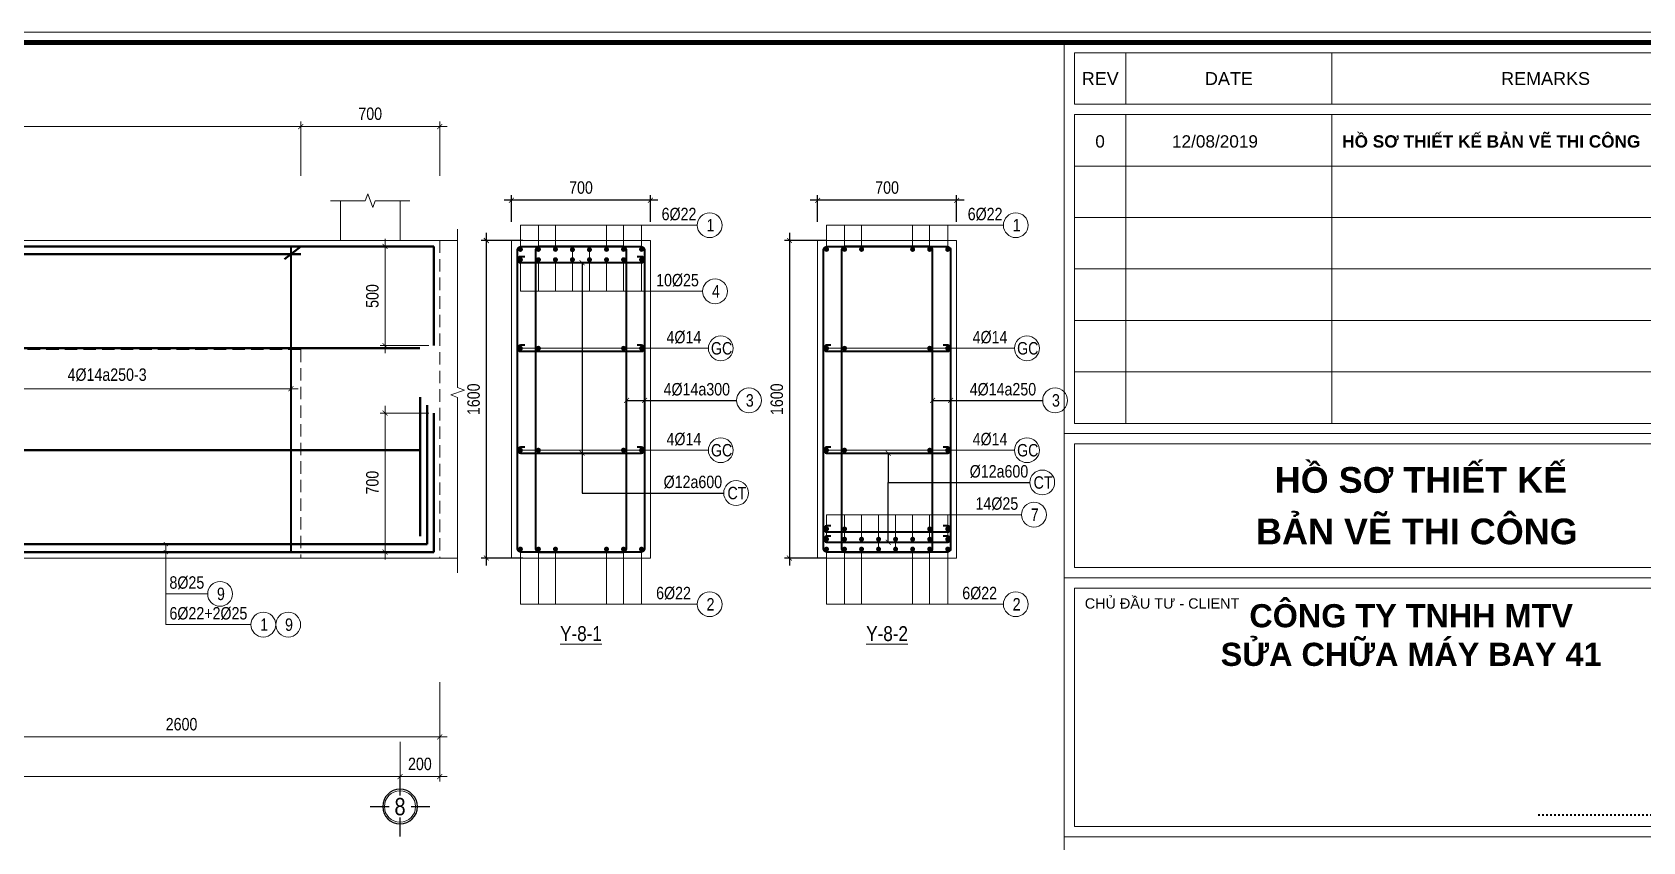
# Model space of a CAD drawing. Header units: millimetres. Extents: x 3014920 to 3563667, y -1638653 to -1356471.
# Drawn here: x 3140226 to 3148336, y -1610142 to -1606064 of the extents above; entities that cross this region are included whole.
import ezdxf
from ezdxf.enums import TextEntityAlignment as Align
from ezdxf.xclip import XClip

# ---------------------------------------------------------------- set-up
doc = ezdxf.new("R2010")
doc.units = ezdxf.units.MM
doc.header["$MEASUREMENT"] = 0
doc.header["$XCLIPFRAME"] = 0
doc.header["$PDMODE"] = 2
doc.linetypes.add('HIDDEN', pattern=[0.375, 0.25, -0.125])
doc.layers.get('0').update_dxf_attribs({"lineweight": 9})
doc.layers.get('Defpoints').update_dxf_attribs({"color": 10, "lineweight": 0})
for name, color, linetype, lineweight in [('2', 2, 'Continuous', 20), ('CDAI', 21, 'Continuous', 40), ('CTHEP', 50, 'Continuous', 50), ('DBAO', 90, 'Continuous', 13), ('DGIONG', 130, 'Continuous', 13), ('KTH', 154, 'Continuous', 9), ('Net khuat', 8, 'HIDDEN', 13), ('TEXT', 7, 'Continuous', 15)]:
    doc.layers.add(name, color=color, linetype=linetype, lineweight=lineweight)
doc.layers.add('8', color=8, linetype='Continuous')
doc.layers.add('CHG_XX_Khung ten$0$TKTC', color=1, linetype='Continuous')
doc.styles.add('CHG_XX_Khung ten$0$A1 BORDER$0$ARIAL', font='arial.ttf')
doc.styles.add('CHG_XX_Khung ten$0$A1 BORDER$0$Title Block DD$0$ARIAL', font='arial.ttf')
doc.styles.add('CHG_XX_Khung ten$0$A1 BORDER$0$Title Block DD$0$Arial - Bold', font='arialbd.ttf', dxfattribs={"height": 2.5})
doc.styles.add('CHG_XX_Khung ten$0$arial', font='arial.ttf')
doc.styles.add('CHG_XX_Khung ten$0$Arial - Bold', font='arialbd.ttf')
doc.styles.add('CHG_XX_Khung ten$0$ArialB', font='arialbd.ttf')
doc.styles.add('HELVECONDENSE', font='VHELVCN_0.TTF')
doc.styles.add('Star-HelCon', font='VHELVCN_0.TTF')
doc.styles.add('TTP-HelCon', font='VHELVCN_0.TTF')
doc.styles.add('VNI-HELVE-CONDENSE', font='VHELVCN_0.TTF')
doc.dimstyles.new('kc-25', dxfattribs={"dimtxt": 62.5, "dimasz": 20, "dimexe": 20, "dimexo": 50, "dimgap": 25, "dimtad": 3, "dimdec": 0, "dimzin": 0, "dimdsep": 46, "dimtxsty": 'VNI-HELVE-CONDENSE', "dimblk": 'DIM', "dimcen": 2.5, "dimclrd": 256, "dimclre": 154, "dimclrt": 7, "dimaunit": 1, "dimadec": 0, "dimazin": 0, "dimtfac": 1, "dimtdec": 0, "dimtix": 1, "dimtmove": 0, "dimatfit": 3, "dimldrblk": 'DOT', "dimfxl": 1, "dimtolj": 1, "dimtzin": 0, "dimarcsym": 0})
doc.dimstyles.new('TTP-25', dxfattribs={"dimscale": 25, "dimtxt": 2.5, "dimasz": 1, "dimexe": 1, "dimexo": 1, "dimgap": 0.09, "dimtad": 0, "dimdec": 4, "dimrnd": 1, "dimzin": 9, "dimdsep": 46, "dimtxsty": 'TTP-HelCon', "dimblk": 'ARCHTICK', "dimcen": 0.09, "dimdle": 1.5, "dimclrd": 256, "dimclre": 256, "dimclrt": 7, "dimadec": 0, "dimazin": 0, "dimtfac": 1, "dimtdec": 4, "dimtmove": 0, "dimatfit": 3, "dimldrblk": 'ARCHTICK', "dimfxl": 1, "dimtvp": 1, "dimtolj": 1, "dimtzin": 0, "dimarcsym": 0})

# ---------------------------------------------------------------- blocks, each defined once
blk = doc.blocks.new('_ArchTick')
at = {"color": 0, "linetype": 'ByBlock', "const_width": 0.15}
blk.add_lwpolyline([(-0.5, -0.5), (0.5, 0.5)], dxfattribs=at)
blk = doc.blocks.new('*D51')
at = {"layer": 'Defpoints', "color": 0, "ltscale": 500, "transparency": 16777216}
for p in [(3144248, -1607112.9), (3144039.8, -1608712.9), (3144248, -1608712.9)]:
    blk.add_point(p, dxfattribs=at)
at = {"layer": 'KTH', "lineweight": -2, "ltscale": 500, "transparency": 16777216}
for p, q in [((3144223, -1607112.9), (3144014.8, -1607112.9)), ((3144039.8, -1607075.4), (3144039.8, -1608750.4)), ((3144223, -1608712.9), (3144014.8, -1608712.9))]:
    blk.add_line(p, q, dxfattribs=at)
at = {"layer": 'KTH', "lineweight": -2, "ltscale": 500, "transparency": 16777216, "xscale": 25, "yscale": 25, "zscale": 25}
for p, rotation in [((3144039.8, -1607112.9), 90), ((3144039.8, -1608712.9), 270)]:
    blk.add_blockref('_ArchTick', p, dxfattribs=dict(at, rotation=rotation))
at = {"layer": 'KTH', "color": 7, "ltscale": 500, "transparency": 16777216, "insert": (3143976, -1607912.9), "char_height": 62.5, "attachment_point": 5, "rotation": 90, "style": 'TTP-HelCon'}
blk.add_mtext('\\A1;1600', dxfattribs=at)
blk = doc.blocks.new('*D52')
at = {"layer": 'Defpoints', "color": 0, "ltscale": 500, "transparency": 16777216}
for p in [(3144181, -1606910.6), (3144181, -1607043.8), (3144881, -1607043.8)]:
    blk.add_point(p, dxfattribs=at)
at = {"layer": 'KTH', "lineweight": -2, "ltscale": 500, "transparency": 16777216}
for p, q in [((3144918.5, -1606910.6), (3144143.5, -1606910.6)), ((3144181, -1607018.8), (3144181, -1606885.6)), ((3144881, -1607018.8), (3144881, -1606885.6))]:
    blk.add_line(p, q, dxfattribs=at)
at = {"layer": 'KTH', "lineweight": -2, "ltscale": 500, "transparency": 16777216, "xscale": 25, "yscale": 25, "zscale": 25, "rotation": 180}
blk.add_blockref('_ArchTick', (3144181, -1606910.6), dxfattribs=at)
at = {"layer": 'KTH', "lineweight": -2, "ltscale": 500, "transparency": 16777216, "xscale": 25, "yscale": 25, "zscale": 25}
blk.add_blockref('_ArchTick', (3144881, -1606910.6), dxfattribs=at)
at = {"layer": 'KTH', "color": 7, "ltscale": 500, "transparency": 16777216, "insert": (3144531, -1606846.8), "char_height": 62.5, "attachment_point": 5, "style": 'TTP-HelCon'}
blk.add_mtext('\\A1;700', dxfattribs=at)
blk = doc.blocks.new('*D53')
at = {"layer": 'Defpoints', "color": 0, "ltscale": 500, "transparency": 16777216}
for p in [(3142721.1, -1607112.9), (3142512.8, -1608712.9), (3142721.1, -1608712.9)]:
    blk.add_point(p, dxfattribs=at)
at = {"layer": 'KTH', "lineweight": -2, "ltscale": 500, "transparency": 16777216}
for p, q in [((3142696.1, -1607112.9), (3142487.8, -1607112.9)), ((3142512.8, -1607075.4), (3142512.8, -1608750.4)), ((3142696.1, -1608712.9), (3142487.8, -1608712.9))]:
    blk.add_line(p, q, dxfattribs=at)
at = {"layer": 'KTH', "lineweight": -2, "ltscale": 500, "transparency": 16777216, "xscale": 25, "yscale": 25, "zscale": 25}
for p, rotation in [((3142512.8, -1607112.9), 90), ((3142512.8, -1608712.9), 270)]:
    blk.add_blockref('_ArchTick', p, dxfattribs=dict(at, rotation=rotation))
at = {"layer": 'KTH', "color": 7, "ltscale": 500, "transparency": 16777216, "insert": (3142449, -1607912.9), "char_height": 62.5, "attachment_point": 5, "rotation": 90, "style": 'TTP-HelCon'}
blk.add_mtext('\\A1;1600', dxfattribs=at)
blk = doc.blocks.new('*D54')
at = {"layer": 'Defpoints', "color": 0, "ltscale": 500, "transparency": 16777216}
for p in [(3142639.6, -1606910.6), (3142639.6, -1607043.8), (3143339.6, -1607043.8)]:
    blk.add_point(p, dxfattribs=at)
at = {"layer": 'KTH', "lineweight": -2, "ltscale": 500, "transparency": 16777216}
for p, q in [((3143377.1, -1606910.6), (3142602.1, -1606910.6)), ((3142639.6, -1607018.8), (3142639.6, -1606885.6)), ((3143339.6, -1607018.8), (3143339.6, -1606885.6))]:
    blk.add_line(p, q, dxfattribs=at)
at = {"layer": 'KTH', "lineweight": -2, "ltscale": 500, "transparency": 16777216, "xscale": 25, "yscale": 25, "zscale": 25, "rotation": 180}
blk.add_blockref('_ArchTick', (3142639.6, -1606910.6), dxfattribs=at)
at = {"layer": 'KTH', "lineweight": -2, "ltscale": 500, "transparency": 16777216, "xscale": 25, "yscale": 25, "zscale": 25}
blk.add_blockref('_ArchTick', (3143339.6, -1606910.6), dxfattribs=at)
at = {"layer": 'KTH', "color": 7, "ltscale": 500, "transparency": 16777216, "insert": (3142989.6, -1606846.8), "char_height": 62.5, "attachment_point": 5, "style": 'TTP-HelCon'}
blk.add_mtext('\\A1;700', dxfattribs=at)
blk = doc.blocks.new('2Y-7')
at = {"layer": 'CTHEP'}
for p, q in [((43821.41112, -489.99789), (53.4545, -489.99789)), ((43821.41112, -949.99789), (53.4545, -949.99789)), ((43821.41112, -1409.99789), (53.4545, -1409.99789))]:
    blk.add_line(p, q, dxfattribs=at)
for points in [[(30, -529.99859), (30, -30), (43870.00002, -30)], [(30, -1870), (35469.73058, -1870)]]:
    blk.add_lwpolyline(points, dxfattribs=at)
at = {"layer": 'DBAO', "linetype": 'Continuous', "flags": 128}
for points in [[(0, -2000), (34299.99999, -2000), (34299.99999, -2750), (43900.00002, -2750), (43900.00002, 0)], [(0, -1900), (34399.99999, -1900)]]:
    blk.add_lwpolyline(points, dxfattribs=at)
blk = doc.blocks.new('*D2721')
at = {"layer": 'Defpoints', "color": 0, "transparency": 16777216}
for p in [(5950, -2170), (13350, -2471), (5950, -2671)]:
    blk.add_point(p, dxfattribs=at)
at = {"layer": 'KTH', "lineweight": -2, "transparency": 16777216}
for p, q in [((5950, -2195), (5950, -2696)), ((13350, -2496), (13350, -2696)), ((13387.5, -2671), (5912.5, -2671))]:
    blk.add_line(p, q, dxfattribs=at)
at = {"layer": 'KTH', "lineweight": -2, "transparency": 16777216, "xscale": 25, "yscale": 25, "zscale": 25, "rotation": 180}
blk.add_blockref('_ArchTick', (5950, -2671), dxfattribs=at)
at = {"layer": 'KTH', "lineweight": -2, "transparency": 16777216, "xscale": 25, "yscale": 25, "zscale": 25}
blk.add_blockref('_ArchTick', (13350, -2671), dxfattribs=at)
at = {"layer": 'KTH', "color": 7, "transparency": 16777216, "insert": (9650, -2607.2), "char_height": 62.5, "attachment_point": 5, "style": 'TTP-HelCon'}
blk.add_mtext('\\A1;7400', dxfattribs=at)
blk = doc.blocks.new('*D2722')
at = {"layer": 'Defpoints', "color": 0, "transparency": 16777216}
for p in [(10950, -2170), (13550, -2170), (10950, -2471)]:
    blk.add_point(p, dxfattribs=at)
at = {"layer": 'KTH', "lineweight": -2, "transparency": 16777216}
for p, q in [((10950, -2195), (10950, -2496)), ((13550, -2195), (13550, -2496)), ((13587.5, -2471), (10912.5, -2471))]:
    blk.add_line(p, q, dxfattribs=at)
at = {"layer": 'KTH', "lineweight": -2, "transparency": 16777216, "xscale": 25, "yscale": 25, "zscale": 25, "rotation": 180}
blk.add_blockref('_ArchTick', (10950, -2471), dxfattribs=at)
at = {"layer": 'KTH', "lineweight": -2, "transparency": 16777216, "xscale": 25, "yscale": 25, "zscale": 25}
blk.add_blockref('_ArchTick', (13550, -2471), dxfattribs=at)
at = {"layer": 'KTH', "color": 7, "transparency": 16777216, "insert": (12250, -2407.2), "char_height": 62.5, "attachment_point": 5, "style": 'TTP-HelCon'}
blk.add_mtext('\\A1;2600', dxfattribs=at)
blk = doc.blocks.new('*D2723')
at = {"layer": 'Defpoints', "color": 0, "transparency": 16777216}
for p in [(12850, 604), (8700, 330), (12850, 330)]:
    blk.add_point(p, dxfattribs=at)
at = {"layer": 'KTH', "lineweight": -2, "transparency": 16777216}
for p, q in [((8662.5, 604), (12887.5, 604)), ((8700, 355), (8700, 629)), ((12850, 355), (12850, 629))]:
    blk.add_line(p, q, dxfattribs=at)
at = {"layer": 'KTH', "lineweight": -2, "transparency": 16777216, "xscale": 25, "yscale": 25, "zscale": 25, "rotation": 180}
blk.add_blockref('_ArchTick', (8700, 604), dxfattribs=at)
at = {"layer": 'KTH', "lineweight": -2, "transparency": 16777216, "xscale": 25, "yscale": 25, "zscale": 25}
blk.add_blockref('_ArchTick', (12850, 604), dxfattribs=at)
at = {"layer": 'KTH', "color": 7, "transparency": 16777216, "insert": (10775, 667.8), "char_height": 62.5, "attachment_point": 5, "style": 'TTP-HelCon'}
blk.add_mtext('\\A1;4150', dxfattribs=at)
blk = doc.blocks.new('*D2732')
at = {"layer": 'Defpoints', "color": 0, "transparency": 16777216}
for p in [(10950, -520), (12800, -520), (12800, -717.1)]:
    blk.add_point(p, dxfattribs=at)
at = {"layer": 'KTH', "lineweight": -2, "transparency": 16777216}
for p, q in [((10950, -545), (10950, -742.1)), ((12800, -545), (12800, -742.1)), ((10912.5, -717.1), (12837.5, -717.1))]:
    blk.add_line(p, q, dxfattribs=at)
at = {"layer": 'KTH', "lineweight": -2, "transparency": 16777216, "xscale": 25, "yscale": 25, "zscale": 25, "rotation": 180}
blk.add_blockref('_ArchTick', (10950, -717.1), dxfattribs=at)
at = {"layer": 'KTH', "lineweight": -2, "transparency": 16777216, "xscale": 25, "yscale": 25, "zscale": 25}
blk.add_blockref('_ArchTick', (12800, -717.1), dxfattribs=at)
at = {"layer": 'KTH', "color": 7, "transparency": 16777216, "insert": (11875, -647.2), "char_height": 62.5, "attachment_point": 5, "style": 'TTP-HelCon'}
blk.add_mtext('\\A1;4Þ14a250-3', dxfattribs=at)
blk = doc.blocks.new('DIM')
h = blk.add_hatch(color=1)
h.paths.add_polyline_path([(0.49, 0.29, 1), (0.29, 0.49), (-0.19, 0), (0.19, 0)])
h.paths.add_polyline_path([(0.19, 0), (-0.19, 0), (-0.49, -0.29, 1), (-0.29, -0.49)])
at = {"color": 9}
for p, q in [((-0.19, 0), (-1.5, 0)), ((0.19, 0), (1.5, 0))]:
    blk.add_line(p, q, dxfattribs=at)
at = {"color": 1}
for p, q in [((-0.49, -0.29), (0.29, 0.49)), ((-0.29, -0.49), (0.49, 0.29)), ((-0.19, 0), (0.19, 0))]:
    blk.add_line(p, q, dxfattribs=at)
blk.add_arc((-0.39, -0.39), 0.138, 135, 315, dxfattribs=at)
blk = doc.blocks.new('*D2733')
at = {"layer": 'Defpoints', "color": 0, "transparency": 16777216}
for p in [(12850, 604), (12850, 330), (13550, 330)]:
    blk.add_point(p, dxfattribs=at)
at = {"layer": 'KTH', "lineweight": -2, "transparency": 16777216}
for p, q in [((13587.5, 604), (12812.5, 604)), ((12850, 355), (12850, 629)), ((13550, 355), (13550, 629))]:
    blk.add_line(p, q, dxfattribs=at)
at = {"layer": 'KTH', "lineweight": -2, "transparency": 16777216, "xscale": 25, "yscale": 25, "zscale": 25, "rotation": 180}
blk.add_blockref('_ArchTick', (12850, 604), dxfattribs=at)
at = {"layer": 'KTH', "lineweight": -2, "transparency": 16777216, "xscale": 25, "yscale": 25, "zscale": 25}
blk.add_blockref('_ArchTick', (13550, 604), dxfattribs=at)
at = {"layer": 'KTH', "color": 7, "transparency": 16777216, "insert": (13200, 667.8), "char_height": 62.5, "attachment_point": 5, "style": 'TTP-HelCon'}
blk.add_mtext('\\A1;700', dxfattribs=at)
blk = doc.blocks.new('*D2735')
at = {"layer": 'Defpoints', "color": 0, "transparency": 16777216}
for p in [(13550, -2170), (13350, -2471), (13550, -2671)]:
    blk.add_point(p, dxfattribs=at)
at = {"layer": 'KTH', "lineweight": -2, "transparency": 16777216}
for p, q in [((13550, -2195), (13550, -2696)), ((13350, -2496), (13350, -2696)), ((13312.5, -2671), (13587.5, -2671))]:
    blk.add_line(p, q, dxfattribs=at)
at = {"layer": 'KTH', "lineweight": -2, "transparency": 16777216, "xscale": 25, "yscale": 25, "zscale": 25, "rotation": 180}
blk.add_blockref('_ArchTick', (13350, -2671), dxfattribs=at)
at = {"layer": 'KTH', "lineweight": -2, "transparency": 16777216, "xscale": 25, "yscale": 25, "zscale": 25}
blk.add_blockref('_ArchTick', (13550, -2671), dxfattribs=at)
at = {"layer": 'KTH', "color": 7, "transparency": 16777216, "insert": (13450, -2607.2), "char_height": 62.5, "attachment_point": 5, "style": 'TTP-HelCon'}
blk.add_mtext('\\A1;200', dxfattribs=at)
blk = doc.blocks.new('dau truc')
blk.add_circle((0, 0), 180)
at = {"layer": '8'}
for p, q in [((0, 127), (0, 345)), ((-127, 0), (-345, 0)), ((0, -345), (0, -127)), ((345, 0), (127, 0))]:
    blk.add_line(p, q, dxfattribs=at)
blk.add_circle((0, 0), 200, dxfattribs=at)
at = {"layer": 'TEXT', "style": 'HELVECONDENSE'}
blk.add_attdef('A', text='', height=233, dxfattribs=at).set_placement((0, 0), align=Align.MIDDLE)
blk = doc.blocks.new('*D2738')
at = {"layer": 'Defpoints', "color": 0, "transparency": 16777216}
for p in [(13274.8, 0), (13520, 0), (13520, -500)]:
    blk.add_point(p, dxfattribs=at)
at = {"layer": 'KTH', "lineweight": -2, "transparency": 16777216}
for p, q in [((13495, 0), (13249.8, 0)), ((13274.8, -537.5), (13274.8, 37.5)), ((13495, -500), (13249.8, -500))]:
    blk.add_line(p, q, dxfattribs=at)
at = {"layer": 'KTH', "lineweight": -2, "transparency": 16777216, "xscale": 25, "yscale": 25, "zscale": 25}
for p, rotation in [((13274.8, 0), 90), ((13274.8, -500), 270)]:
    blk.add_blockref('_ArchTick', p, dxfattribs=dict(at, rotation=rotation))
at = {"layer": 'KTH', "color": 7, "transparency": 16777216, "insert": (13211, -250), "char_height": 62.5, "attachment_point": 5, "rotation": 90, "style": 'TTP-HelCon'}
blk.add_mtext('\\A1;500', dxfattribs=at)
blk = doc.blocks.new('*D2739')
at = {"layer": 'Defpoints', "color": 0, "transparency": 16777216}
for p in [(13520, -840), (13274.8, -1540), (13451.9, -1540)]:
    blk.add_point(p, dxfattribs=at)
at = {"layer": 'KTH', "lineweight": -2, "transparency": 16777216}
for p, q in [((13274.8, -802.5), (13274.8, -1577.5)), ((13495, -840), (13249.8, -840)), ((13426.9, -1540), (13249.8, -1540))]:
    blk.add_line(p, q, dxfattribs=at)
at = {"layer": 'KTH', "lineweight": -2, "transparency": 16777216, "xscale": 25, "yscale": 25, "zscale": 25}
for p, rotation in [((13274.8, -840), 90), ((13274.8, -1540), 270)]:
    blk.add_blockref('_ArchTick', p, dxfattribs=dict(at, rotation=rotation))
at = {"layer": 'KTH', "color": 7, "transparency": 16777216, "insert": (13211, -1190), "char_height": 62.5, "attachment_point": 5, "rotation": 90, "style": 'TTP-HelCon'}
blk.add_mtext('\\A1;700', dxfattribs=at)
blk = doc.blocks.new('CHG_XX_Khung ten')
for p, q in [((687, 577), (687, 17)), ((687, 501), (824, 501)), ((687, 473), (824, 473)), ((687, 422.69), (824, 422.69))]:
    blk.add_line(p, q)
at = {"linetype": 'Continuous'}
for p, q in [((699, 575), (699, 565)), ((739, 575), (739, 565)), ((699, 563), (699, 503)), ((739, 563), (739, 503))]:
    blk.add_line(p, q, dxfattribs=at)
blk.add_lwpolyline([(15, 579), (826, 579), (826, 15), (15, 15)], close=True)
at = {"color": 4, "linetype": 'Continuous', "const_width": 1}
blk.add_lwpolyline([(17, 577), (824, 577), (824, 17), (17, 17)], close=True, dxfattribs=at)
at = {"linetype": 'Continuous'}
for points in [[(822, 565), (689, 565), (689, 575), (822, 575)], [(822, 553), (689, 553), (689, 563), (822, 563)], [(822, 543), (689, 543), (689, 553), (822, 553)], [(822, 533), (689, 533), (689, 543), (822, 543)], [(822, 523), (689, 523), (689, 533), (822, 533)], [(822, 513), (689, 513), (689, 523), (822, 523)], [(822, 503), (689, 503), (689, 513), (822, 513)], [(689, 499), (822, 499), (822, 475), (689, 475)]]:
    blk.add_lwpolyline(points, close=True, dxfattribs=at)
for s, height, style, p in [('REV', 2.5, 'CHG_XX_Khung ten$0$A1 BORDER$0$ARIAL', (694, 570)), ('DATE', 2.5, 'CHG_XX_Khung ten$0$A1 BORDER$0$ARIAL', (719, 570)), ('REMARKS', 2.5, 'CHG_XX_Khung ten$0$A1 BORDER$0$ARIAL', (780.5, 570)), ('0', 2.39, 'CHG_XX_Khung ten$0$arial', (693.97, 557.78)), ('12/08/2019', 2.389, 'CHG_XX_Khung ten$0$arial', (716.29, 557.78))]:
    blk.add_text(s, height=height, dxfattribs=dict(style=style)).set_placement(p, align=Align.MIDDLE_CENTER)
for s, height, style, p in [('HỒ SƠ THIẾT KẾ BẢN VẼ THI CÔNG', 2.3887, 'CHG_XX_Khung ten$0$ArialB', (741, 557.78)), ('CHỦ ĐẦU TƯ - CLIENT', 2, 'CHG_XX_Khung ten$0$A1 BORDER$0$Title Block DD$0$ARIAL', (691, 468))]:
    blk.add_text(s, height=height, dxfattribs=dict(style=style)).set_placement(p, align=Align.MIDDLE_LEFT)
at = {"style": 'CHG_XX_Khung ten$0$A1 BORDER$0$Title Block DD$0$Arial - Bold'}
blk.add_text('.....................................................', height=2, dxfattribs=at).set_placement((820, 427.69), align=Align.MIDDLE_RIGHT)
at = {"layer": 'CHG_XX_Khung ten$0$TKTC', "style": 'CHG_XX_Khung ten$0$Arial - Bold'}
for s, p in [('HỒ SƠ THIẾT KẾ', (756.29, 492)), ('BẢN VẼ THI CÔNG', (755.5, 482))]:
    blk.add_text(s, height=5, dxfattribs=at).set_placement(p, align=Align.MIDDLE_CENTER)
at = {"ltscale": 10, "insert": (754.39, 467.87), "char_height": 4.5, "width": 83.001, "attachment_point": 2, "style": 'CHG_XX_Khung ten$0$A1 BORDER$0$Title Block DD$0$Arial - Bold', "bg_fill": 2}
blk.add_mtext('CÔNG TY TNHH MTV\\PSỬA CHỮA MÁY BAY 41', dxfattribs=at)
at = {"linetype": 'Continuous'}
blk.add_lwpolyline([(689, 471), (822, 471), (822, 424.69), (689, 424.69)], close=True, dxfattribs=at)
blk = doc.blocks.new('2Y-8')
at = {"layer": 'CDAI'}
blk.add_lwpolyline([(12799.9961, 0), (12799.9961, -1540)], dxfattribs=at)
at = {"layer": 'CTHEP'}
for p, q in [((12768.57021, -64.5255), (12849.9961, 0)), ((13519.9961, 0), (13519.9961, -500)), ((13450.00199, -513.33333), (-100.0039, -513.33333)), ((13451.89407, -1460), (13451.89407, -760)), ((13487.28407, -1500), (13487.28407, -800)), ((13519.9961, -839.99999), (13519.9961, -1539.99999)), ((13450.00199, -1026.66666), (-100.0039, -1026.66666))]:
    blk.add_line(p, q, dxfattribs=at)
for points in [[(13519.9961, 0), (-220.0039, 0), (-220.0039, -500)], [(12849.9961, -40), (8699.99121, -40)], [(13519.9961, -1539.99999), (-220.0039, -1539.99999), (-220.0039, -839.99999)], [(10949.9961, -1500), (13487.28407, -1500)]]:
    blk.add_lwpolyline(points, dxfattribs=at)
at = {"layer": 'DBAO'}
blk.add_line((13049.9961, 30), (13049.9961, 230), dxfattribs=at)
at = {"layer": 'DBAO', "linetype": 'Continuous'}
for p, q in [((13350.0036, 230), (13350.0036, 30)), ((13639.70159, 30), (50, 30))]:
    blk.add_line(p, q, dxfattribs=at)
at = {"layer": 'DBAO', "linetype": 'Continuous', "flags": 128}
blk.add_lwpolyline([(-250.0039, 30), (-250.0039, -1570), (13639.70159, -1570)], dxfattribs=at)
at = {"layer": 'DGIONG', "linetype": 'Continuous', "elevation": 0, "flags": 128}
for points in [[(13400.0036, 230), (13224.9961, 230), (13212.4961, 195.65654), (13187.4961, 264.34347), (13174.9961, 230), (12999.9961, 230)], [(13639.70159, -1644.80943), (13639.70159, -760.89597), (13605.35812, -748.39597), (13674.04506, -723.39597), (13639.70159, -710.89597), (13639.70159, 86.07952)]]:
    blk.add_lwpolyline(points, dxfattribs=at)
at = {"layer": 'DGIONG'}
for centre in [(12443.99156, -1750.22703), (12661.88106, -1905.20803), (12786.88106, -1905.20803)]:
    blk.add_circle(centre, 62.5, dxfattribs=at)
at = {"layer": 'Net khuat', "ltscale": 250}
for p, q in [((13549.9961, 30), (13549.9961, -1570)), ((12849.9961, -520), (7249.99599, -520)), ((12849.9961, -520), (12849.9961, -1570))]:
    blk.add_line(p, q, dxfattribs=at)
at = {"layer": '2', "ltscale": 300}
ref = blk.add_blockref('dau truc', (13349.9961, -2821.86453), dxfattribs=dict(at, xscale=-0.436713129747659, yscale=0.436713129747659, zscale=0.4367131294857245))
ref.add_attrib('A', '8', dxfattribs={"layer": 'TEXT', "height": 87.5, "style": 'HELVECONDENSE'}).set_placement((13349.9961, -2821.86453), align=Align.MIDDLE)
at = {"layer": 'TEXT', "style": 'TTP-HelCon'}
for s, p in [('8Þ25', (12189.07319, -1724.37409, 0)), ('6Þ22+2Þ25', (12189.07319, -1879.35509, 0))]:
    blk.add_text(s, height=62.5, dxfattribs=at).set_placement(p)
at = {"layer": 'TEXT', "style": 'Star-HelCon'}
for s, p in [('9', (12448.15823, -1750.22703)), ('1', (12666.04773, -1905.20803)), ('9', (12791.04773, -1905.20803))]:
    blk.add_text(s, height=62.5, dxfattribs=at).set_placement(p, align=Align.MIDDLE)
at = {"layer": 'KTH'}
for base, p1, p2, angle, picture, middle in [((12849.9961, 604.00461), (8699.99121, 330), (12849.9961, 330), 180, '*D2723', (10774.99366, 667.83795)), ((13274.81525, 0), (13519.9961, -500), (13519.9961, 0), 90, '*D2738', (13210.98192, -250)), ((13274.81525, -1539.99999), (13519.9961, -839.99999), (13451.89407, -1539.99999), 90, '*D2739', (13210.98192, -1189.99999)), ((10949.9961, -2471.04426), (13549.9961, -2170), (10949.9961, -2170), 180, '*D2722', (12249.9961, -2407.21092))]:
    dim = blk.add_linear_dim(base=base, p1=p1, p2=p2, angle=angle, dimstyle='TTP-25', override={"dimtmove": 1}, dxfattribs=at)
    dim.commit()
    dim.dimension.update_dxf_attribs({"geometry": picture, "text_midpoint": middle})
for base, p1, p2, picture, middle in [((12849.9961, 604.00461), (13549.9961, 330), (12849.9961, 330), '*D2733', (13199.9961, 667.83795)), ((5949.9961, -2671), (13349.9961, -2471.04426), (5949.9961, -2170), '*D2721', (9649.9961, -2607.16666)), ((13549.9961, -2671), (13349.9961, -2471.04426), (13549.9961, -2170), '*D2735', (13449.9961, -2607.16666))]:
    dim = blk.add_linear_dim(base=base, p1=p1, p2=p2, dimstyle='TTP-25', override={"dimtmove": 1}, dxfattribs=at)
    dim.commit()
    dim.dimension.update_dxf_attribs({"geometry": picture, "text_midpoint": middle})
dim = blk.add_linear_dim(base=(12799.9961, -717.13667), p1=(10949.9961, -520), p2=(12799.9961, -520), text='4Þ14a250-3', dimstyle='TTP-25', override={"dimtmove": 1}, dxfattribs=at)
dim.commit()
dim.dimension.update_dxf_attribs({"geometry": '*D2732', "text_midpoint": (11874.9961, -647.22)})
at = {"layer": 'DGIONG'}
for points in [[(12170.56151, -1500), (12170.56115, -1750.22703), (12381.49156, -1750.22703)], [(12170.56147, -1539.99999), (12170.56115, -1905.20803), (12599.38106, -1905.20803)]]:
    blk.add_leader(points, dimstyle='kc-25', override={"dimtad": 0, "dimldrblk": 'ArchTick', "dimfxl": 100, "dimarcsym": 1}, dxfattribs=at)

msp = doc.modelspace()

# ---------------------------------------------------------------- linework, layer by layer
at = {"layer": 'CDAI', "elevation": 0}
for points in [[(3142688.33239, -1607142.86084), (3143290.83239, -1607142.86084, -0.4142135624), (3143309.58239, -1607161.61084), (3143309.58239, -1608664.11084, -0.4142135624), (3143290.83239, -1608682.86084), (3142688.33239, -1608682.86084, -0.4142135624), (3142669.58239, -1608664.11084), (3142669.58239, -1607161.61084, -0.4142135624)], [(3143200.11811, -1607142.86084), (3142779.04668, -1607142.86084, 0.4142135624), (3142760.29668, -1607161.61084), (3142760.29668, -1608664.11084, 0.4142135624), (3142779.04668, -1608682.86084), (3143200.11811, -1608682.86084, 0.4142135624), (3143218.86811, -1608664.11084), (3143218.86811, -1607161.61084, 0.4142135624)], [(3144229.76127, -1607142.86084), (3144832.26127, -1607142.86084, -0.4142135624), (3144851.01127, -1607161.61084), (3144851.01127, -1608664.11084, -0.4142135624), (3144832.26127, -1608682.86084), (3144229.76127, -1608682.86084, -0.4142135624), (3144211.01127, -1608664.11084), (3144211.01127, -1607161.61084, -0.4142135624)], [(3144741.54698, -1607142.86084), (3144320.47555, -1607142.86084, 0.4142135624), (3144301.72555, -1607161.61084), (3144301.72555, -1608664.11084, 0.4142135624), (3144320.47555, -1608682.86084), (3144741.54698, -1608682.86084, 0.4142135624), (3144760.29698, -1608664.11084), (3144760.29698, -1607161.61084, 0.4142135624)]]:
    msp.add_lwpolyline(points, format="xyb", close=True, dxfattribs=at)
for points in [[(3142706.50238, -1607194.79262), (3142684.58239, -1607194.79262, 0.4142135624), (3142669.58239, -1607209.79262, 0.4142135624), (3142684.58239, -1607224.79262), (3143294.58239, -1607224.79262, 0.4142135624), (3143309.58239, -1607209.79262, 0.4142135624), (3143294.58239, -1607194.79262), (3143272.6624, -1607194.79262)], [(3142706.50238, -1607641.19417), (3142684.58239, -1607641.19417, 0.4142135624), (3142669.58239, -1607656.19417, 0.4142135624), (3142684.58239, -1607671.19417), (3143294.58239, -1607671.19417, 0.4142135624), (3143309.58239, -1607656.19417, 0.4142135624), (3143294.58239, -1607641.19417), (3143272.6624, -1607641.19417)], [(3144247.93126, -1607641.19417), (3144226.01127, -1607641.19417, 0.4142135624), (3144211.01127, -1607656.19417, 0.4142135624), (3144226.01127, -1607671.19417), (3144836.01127, -1607671.19417, 0.4142135624), (3144851.01127, -1607656.19417, 0.4142135624), (3144836.01127, -1607641.19417), (3144814.09127, -1607641.19417)], [(3142706.50238, -1608154.52751), (3142684.58239, -1608154.52751, 0.4142135624), (3142669.58239, -1608169.52751, 0.4142135624), (3142684.58239, -1608184.52751), (3143294.58239, -1608184.52751, 0.4142135624), (3143309.58239, -1608169.52751, 0.4142135624), (3143294.58239, -1608154.52751), (3143272.6624, -1608154.52751)], [(3144247.93126, -1608154.52751), (3144226.01127, -1608154.52751, 0.4142135624), (3144211.01127, -1608169.52751, 0.4142135624), (3144226.01127, -1608184.52751), (3144836.01127, -1608184.52751, 0.4142135624), (3144851.01127, -1608169.52751, 0.4142135624), (3144836.01127, -1608154.52751), (3144814.09127, -1608154.52751)], [(3144247.93126, -1608602.86084), (3144226.01127, -1608602.86084, 0.4142135624), (3144211.01127, -1608617.86084, 0.4142135624), (3144226.01127, -1608632.86084), (3144836.01127, -1608632.86084, 0.4142135624), (3144851.01127, -1608617.86084, 0.4142135624), (3144836.01127, -1608602.86084), (3144814.09127, -1608602.86084)]]:
    msp.add_lwpolyline(points, format="xyb", dxfattribs=at)
at = {"layer": 'CTHEP', "const_width": 12.5, "elevation": 0}
for points in [[(3142678.33239, -1607157.86084, 1), (3142690.83239, -1607157.86084, 1)], [(3142769.04668, -1607157.86084, -1), (3142781.54668, -1607157.86084, -1)], [(3142854.76096, -1607157.86084, -1), (3142867.26096, -1607157.86084, -1)], [(3142940.47525, -1607159.32184, 1), (3142952.97525, -1607159.32184, 1)], [(3143038.68953, -1607159.32184, -1), (3143026.18953, -1607159.32184, -1)], [(3143124.40382, -1607157.86084, 1), (3143111.90382, -1607157.86084, 1)], [(3143210.11811, -1607157.86084, 1), (3143197.61811, -1607157.86084, 1)], [(3143288.33239, -1607157.86084, 1), (3143300.83239, -1607157.86084, 1)], [(3144219.76127, -1607157.86084, 1), (3144232.26127, -1607157.86084, 1)], [(3144310.47555, -1607157.86084, -1), (3144322.97555, -1607157.86084, -1)], [(3144396.18984, -1607157.86084, -1), (3144408.68984, -1607157.86084, -1)], [(3144665.83269, -1607157.86084, 1), (3144653.33269, -1607157.86084, 1)], [(3144751.54698, -1607157.86084, 1), (3144739.04698, -1607157.86084, 1)], [(3144829.76127, -1607157.86084, 1), (3144842.26127, -1607157.86084, 1)], [(3142678.33239, -1607209.79262, -1), (3142690.83239, -1607209.79262, -1)], [(3142769.04668, -1607209.79262, 1), (3142781.54668, -1607209.79262, 1)], [(3142854.76096, -1607209.79262, 1), (3142867.26096, -1607209.79262, 1)], [(3142940.47525, -1607209.79262, 1), (3142952.97525, -1607209.79262, 1)], [(3143038.68953, -1607209.79262, -1), (3143026.18953, -1607209.79262, -1)], [(3143124.40382, -1607209.79262, -1), (3143111.90382, -1607209.79262, -1)], [(3143210.11811, -1607209.79262, -1), (3143197.61811, -1607209.79262, -1)], [(3143288.33239, -1607209.79262, -1), (3143300.83239, -1607209.79262, -1)], [(3142678.33239, -1607656.19417, 1), (3142690.83239, -1607656.19417, 1)], [(3142769.04668, -1607656.19417, 1), (3142781.54668, -1607656.19417, 1)], [(3143197.61811, -1607656.19417, 1), (3143210.11811, -1607656.19417, 1)], [(3143288.33239, -1607656.19417, 1), (3143300.83239, -1607656.19417, 1)], [(3144219.76127, -1607656.19417, 1), (3144232.26127, -1607656.19417, 1)], [(3144310.47555, -1607656.19417, 1), (3144322.97555, -1607656.19417, 1)], [(3144739.04698, -1607656.19417, 1), (3144751.54698, -1607656.19417, 1)], [(3144829.76127, -1607656.19417, 1), (3144842.26127, -1607656.19417, 1)], [(3142678.33239, -1608169.52751, 1), (3142690.83239, -1608169.52751, 1)], [(3142769.04668, -1608169.52751, 1), (3142781.54668, -1608169.52751, 1)], [(3143197.61811, -1608169.52751, 1), (3143210.11811, -1608169.52751, 1)], [(3143288.33239, -1608169.52751, 1), (3143300.83239, -1608169.52751, 1)], [(3144219.76127, -1608169.52751, 1), (3144232.26127, -1608169.52751, 1)], [(3144310.47555, -1608169.52751, 1), (3144322.97555, -1608169.52751, 1)], [(3144739.04698, -1608169.52751, 1), (3144751.54698, -1608169.52751, 1)], [(3144829.76127, -1608169.52751, 1), (3144842.26127, -1608169.52751, 1)], [(3142678.33239, -1608667.86084, 1), (3142690.83239, -1608667.86084, 1)], [(3142769.04668, -1608667.86084, 1), (3142781.54668, -1608667.86084, 1)], [(3142854.76096, -1608667.86084, 1), (3142867.26096, -1608667.86084, 1)], [(3143124.40382, -1608667.86084, -1), (3143111.90382, -1608667.86084, -1)], [(3143210.11811, -1608667.86084, -1), (3143197.61811, -1608667.86084, -1)], [(3143288.33239, -1608667.86084, 1), (3143300.83239, -1608667.86084, 1)], [(3144219.76127, -1608617.86084, -1), (3144232.26127, -1608617.86084, -1)], [(3144219.76127, -1608667.86084, 1), (3144232.26127, -1608667.86084, 1)], [(3144310.47555, -1608617.86084, 1), (3144322.97555, -1608617.86084, 1)], [(3144310.47555, -1608667.86084, 1), (3144322.97555, -1608667.86084, 1)], [(3144396.18984, -1608617.86084, 1), (3144408.68984, -1608617.86084, 1)], [(3144396.18984, -1608667.86084, 1), (3144408.68984, -1608667.86084, 1)], [(3144481.90412, -1608617.86084, 1), (3144494.40412, -1608617.86084, 1)], [(3144481.90412, -1608667.86084, 1), (3144494.40412, -1608667.86084, 1)], [(3144580.11841, -1608617.86084, -1), (3144567.61841, -1608617.86084, -1)], [(3144580.11841, -1608667.86084, -1), (3144567.61841, -1608667.86084, -1)], [(3144665.83269, -1608617.86084, -1), (3144653.33269, -1608617.86084, -1)], [(3144665.83269, -1608667.86084, -1), (3144653.33269, -1608667.86084, -1)], [(3144751.54698, -1608617.86084, -1), (3144739.04698, -1608617.86084, -1)], [(3144751.54698, -1608667.86084, -1), (3144739.04698, -1608667.86084, -1)], [(3144829.76127, -1608617.86084, -1), (3144842.26127, -1608617.86084, -1)], [(3144829.76127, -1608667.86084, 1), (3144842.26127, -1608667.86084, 1)]]:
    msp.add_lwpolyline(points, format="xyb", close=True, dxfattribs=at)
at = {"layer": 'DBAO', "elevation": 0, "flags": 128}
for points in [[(3142639.58239, -1607112.86084), (3143339.58239, -1607112.86084)], [(3143339.58239, -1607112.86084), (3143339.58239, -1608712.86084), (3142639.58239, -1608712.86084), (3142639.58239, -1607112.86084)], [(3144181.01127, -1607112.86084), (3144881.01127, -1607112.86084)], [(3144881.01127, -1607112.86084), (3144881.01127, -1608712.86084), (3144181.01127, -1608712.86084), (3144181.01127, -1607112.86084)]]:
    msp.add_lwpolyline(points, dxfattribs=at)
at = {"layer": 'DGIONG'}
for p, q in [((3142684.58239, -1607157.86084), (3142684.58239, -1607036.11084)), ((3142684.58239, -1607036.11084), (3143575.1789, -1607036.11084)), ((3142775.29668, -1607157.86084), (3142775.29668, -1607036.11084)), ((3142861.01096, -1607157.86084), (3142861.01096, -1607036.11084)), ((3143118.15382, -1607157.86084), (3143118.15382, -1607036.11084)), ((3143203.86811, -1607157.86084), (3143203.86811, -1607036.11084)), ((3143294.58239, -1607157.86084), (3143294.58239, -1607036.11084)), ((3144226.01127, -1607157.86084), (3144226.01127, -1607036.11084)), ((3144226.01127, -1607036.11084), (3145116.60778, -1607036.11084)), ((3144316.72555, -1607157.86084), (3144316.72555, -1607036.11084)), ((3144402.43984, -1607157.86084), (3144402.43984, -1607036.11084)), ((3144659.58269, -1607157.86084), (3144659.58269, -1607036.11084)), ((3144745.29698, -1607157.86084), (3144745.29698, -1607036.11084)), ((3144836.01127, -1607157.86084), (3144836.01127, -1607036.11084)), ((3142946.72525, -1607153.07184), (3142946.90432, -1607369.08612)), ((3143032.43953, -1607159.32184), (3143031.88482, -1607369.08612)), ((3142684.58239, -1607369.08612), (3142684.58239, -1607207.09679)), ((3142775.29668, -1607207.0968), (3142775.29668, -1607369.08612)), ((3142861.01096, -1607207.0968), (3142861.01096, -1607369.08612)), ((3143118.15382, -1607207.0968), (3143118.15382, -1607369.08612)), ((3143203.86811, -1607207.0968), (3143203.86811, -1607369.08612)), ((3143294.58239, -1607369.08612), (3143294.58239, -1607207.09679)), ((3142684.58239, -1607369.08612), (3143602.20791, -1607369.08612)), ((3142684.58239, -1607656.19417), (3143631.14346, -1607656.19417)), ((3144226.01127, -1607656.19417), (3145172.57233, -1607656.19417)), ((3142684.58239, -1608169.52751), (3143631.14346, -1608169.52751)), ((3144226.01127, -1608169.52751), (3145172.57233, -1608169.52751)), ((3144226.01127, -1608494.35971), (3145207.90118, -1608494.35971)), ((3144226.01127, -1608617.86084), (3144226.01127, -1608572.86084)), ((3144316.72555, -1608617.86084), (3144316.72555, -1608572.86084)), ((3144402.43984, -1608617.86084), (3144402.43984, -1608494.35971)), ((3144488.15412, -1608494.35971), (3144488.15412, -1608667.86084)), ((3144573.86841, -1608494.35971), (3144573.86841, -1608667.86084)), ((3144659.58269, -1608617.86084), (3144659.58269, -1608494.35971)), ((3144745.29698, -1608617.86084), (3144745.29698, -1608572.86084)), ((3144836.01127, -1608617.86084), (3144836.01127, -1608572.86084)), ((3142684.58239, -1608945.26266), (3142684.58239, -1608667.86084)), ((3142775.29668, -1608667.86084), (3142775.29668, -1608945.26266)), ((3142861.01096, -1608667.86084), (3142861.01096, -1608945.26266)), ((3143118.15382, -1608667.86084), (3143118.15382, -1608945.26266)), ((3143203.86811, -1608667.86084), (3143203.86811, -1608945.26266)), ((3143294.58239, -1608945.26266), (3143294.58239, -1608667.86084)), ((3144226.01127, -1608945.26266), (3144226.01127, -1608667.86084)), ((3144316.72555, -1608667.86084), (3144316.72555, -1608945.26266)), ((3144402.43984, -1608667.86084), (3144402.43984, -1608945.26266)), ((3144659.58269, -1608667.86084), (3144659.58269, -1608945.26266)), ((3144745.29698, -1608667.86084), (3144745.29698, -1608945.26266)), ((3144836.01127, -1608945.26266), (3144836.01127, -1608667.86084)), ((3142684.58239, -1608945.26266), (3143575.1789, -1608945.26266)), ((3144226.01127, -1608945.26266), (3145116.60778, -1608945.26266))]:
    msp.add_line(p, q, dxfattribs=at)
for centre in [(3143637.6789, -1607036.11084), (3145179.10778, -1607036.11084), (3143664.70791, -1607369.08612), (3143693.64346, -1607656.19417), (3145235.07233, -1607656.19417), (3143835.50923, -1607918.5377), (3145376.9381, -1607918.5377), (3143693.64346, -1608169.52751), (3145235.07233, -1608169.52751), (3143770.74635, -1608385.3133), (3145312.17523, -1608332.12992), (3145270.40118, -1608494.35971), (3143637.6789, -1608945.26266), (3145179.10778, -1608945.26266)]:
    msp.add_circle(centre, 62.5, dxfattribs=at)

# ---------------------------------------------------------------- block references
at = {"layer": 'DGIONG', "color": 5}
ref = msp.add_blockref('2Y-7', (3108235.03775, -1606871.89744), dxfattribs=at)
XClip(ref).set_block_clipping_path([(-1027.2997417287, -4358.5059013059), (13691.313218269, 2012.4165215411)])
at = {"layer": 'KTH', "color": 5}
msp.add_blockref('2Y-8', (3128728.4118, -1607142.86084), dxfattribs=at)

# ---------------------------------------------------------------- texts
at = {"layer": 'TEXT', "style": 'TTP-HelCon'}
for s, p in [('6Þ22', (3143395.54072, -1607011.11084)), ('6Þ22', (3144936.9696, -1607011.11084)), ('10Þ25', (3143368.04072, -1607344.08612)), ('4Þ14', (3143420.30819, -1607631.19417)), ('4Þ14', (3144961.73706, -1607631.19417)), ('4Þ14a300', (3143405.66093, -1607893.5377)), ('4Þ14a250', (3144947.0898, -1607893.5377)), ('4Þ14', (3143420.30819, -1608144.52751)), ('4Þ14', (3144961.73706, -1608144.52751)), ('Þ12a600', (3144947.0898, -1608307.12992)), ('Þ12a600', (3143405.66093, -1608360.3133)), ('14Þ25', (3144976.38338, -1608469.35971)), ('6Þ22', (3143368.04072, -1608920.26266)), ('6Þ22', (3144909.4696, -1608920.26266))]:
    msp.add_text(s, height=62.5, dxfattribs=at).set_placement(p)
at = {"layer": 'TEXT', "style": 'Star-HelCon'}
for s, p in [('1', (3143641.84557, -1607036.11084)), ('1', (3145183.27444, -1607036.11084)), ('4', (3143668.87458, -1607369.08612)), ('GC', (3143697.81012, -1607656.19417)), ('GC', (3145239.239, -1607656.19417)), ('3', (3143839.67589, -1607918.5377)), ('3', (3145381.10477, -1607918.5377)), ('GC', (3143697.81012, -1608169.52751)), ('GC', (3145239.239, -1608169.52751)), ('CT', (3145316.34189, -1608332.12992)), ('CT', (3143774.91302, -1608385.3133)), ('7', (3145274.56785, -1608494.35971)), ('2', (3143641.84557, -1608945.26266)), ('2', (3145183.27444, -1608945.26266))]:
    msp.add_text(s, height=62.5, dxfattribs=at).set_placement(p, align=Align.MIDDLE)
at = {"layer": 'TEXT', "style": 'TTP-HelCon'}
for s, p in [('%%UY-8-1', (3142989.58239, -1609130.84883)), ('%%UY-8-2', (3144531.01127, -1609130.84883))]:
    msp.add_text(s, height=75, dxfattribs=at).set_placement(p, align=Align.CENTER)

# ---------------------------------------------------------------- dimensions: what is measured, and where the dimension line sits
at = {"layer": 'KTH', "ltscale": 500}
for base, p1, p2, picture, middle in [((3142639.58239, -1606910.61084), (3143339.58239, -1607043.84889), (3142639.58239, -1607043.84889), '*D54', (3142989.58239, -1606846.77751)), ((3144181.01127, -1606910.61084), (3144881.01127, -1607043.84889), (3144181.01127, -1607043.84889), '*D52', (3144531.01127, -1606846.77751))]:
    dim = msp.add_linear_dim(base=base, p1=p1, p2=p2, dimstyle='TTP-25', dxfattribs=at)
    dim.commit()
    dim.dimension.update_dxf_attribs({"geometry": picture, "text_midpoint": middle})
for base, p1, p2, picture, middle in [((3142512.84949, -1608712.86084), (3142721.08713, -1607112.86084), (3142721.08713, -1608712.86084), '*D53', (3142449.01616, -1607912.86084)), ((3144039.80537, -1608712.86084), (3144248.04301, -1607112.86084), (3144248.04301, -1608712.86084), '*D51', (3143975.97204, -1607912.86084))]:
    dim = msp.add_linear_dim(base=base, p1=p1, p2=p2, angle=90, dimstyle='TTP-25', dxfattribs=at)
    dim.commit()
    dim.dimension.update_dxf_attribs({"geometry": picture, "text_midpoint": middle})

# ---------------------------------------------------------------- leaders
at = {"layer": 'DGIONG'}
for points in [[(3142995.22656, -1607224.79262), (3142995.22656, -1608385.3133), (3143708.24635, -1608385.3133)], [(3143218.86811, -1607918.5377), (3143773.00923, -1607918.5377)], [(3143309.58239, -1607918.5377), (3143773.00923, -1607918.5377)], [(3144760.29698, -1607918.5377), (3145314.4381, -1607918.5377)], [(3144851.01127, -1607918.5377), (3145314.4381, -1607918.5377)], [(3142995.22656, -1608184.52751), (3142995.22656, -1608385.3133), (3143708.24635, -1608385.3133)], [(3144536.65544, -1608184.52751), (3144536.65544, -1608332.12992), (3145249.67523, -1608332.12992)], [(3144536.65544, -1608632.86084), (3144536.65544, -1608332.12992), (3145249.67523, -1608332.12992)]]:
    msp.add_leader(points, dimstyle='TTP-25', dxfattribs=at)

# ---------------------------------------------------------------- next in the draw order: block references
at = {"color": 5, "xscale": 25.92478421704392, "yscale": 25.92478421704392, "zscale": 25.92478421704392}
msp.add_blockref('CHG_XX_Khung ten', (3127612.34498, -1621074.38806), dxfattribs=at)

# ---------------------------------------------------------------- next in the draw order: linework, layer by layer
at = {"layer": 'CDAI', "elevation": 0}
msp.add_lwpolyline([(3144247.93126, -1608551.23577), (3144226.01127, -1608551.23577, 0.4142135624), (3144211.01127, -1608566.23577, 0.4142135624), (3144226.01127, -1608581.23577), (3144836.01127, -1608581.23577, 0.4142135624), (3144851.01127, -1608566.23577, 0.4142135624), (3144836.01127, -1608551.23577), (3144814.09127, -1608551.23577)], format="xyb", dxfattribs=at)
at = {"layer": 'CTHEP', "const_width": 12.5, "elevation": 0}
for points in [[(3144219.76127, -1608566.23577, -1), (3144232.26127, -1608566.23577, -1)], [(3144310.47555, -1608566.23576, 1), (3144322.97555, -1608566.23576, 1)], [(3144751.54698, -1608566.23576, -1), (3144739.04698, -1608566.23576, -1)], [(3144829.76127, -1608566.23577, -1), (3144842.26127, -1608566.23577, -1)]]:
    msp.add_lwpolyline(points, format="xyb", close=True, dxfattribs=at)
at = {"layer": 'DGIONG'}
for p, q in [((3144226.01127, -1608566.23577), (3144226.01127, -1608494.35971)), ((3144316.72555, -1608566.23576), (3144316.72555, -1608494.35971)), ((3144745.29698, -1608566.23576), (3144745.29698, -1608494.35971)), ((3144836.01127, -1608566.23577), (3144836.01127, -1608494.35971))]:
    msp.add_line(p, q, dxfattribs=at)

doc.saveas('drawing.dxf')
